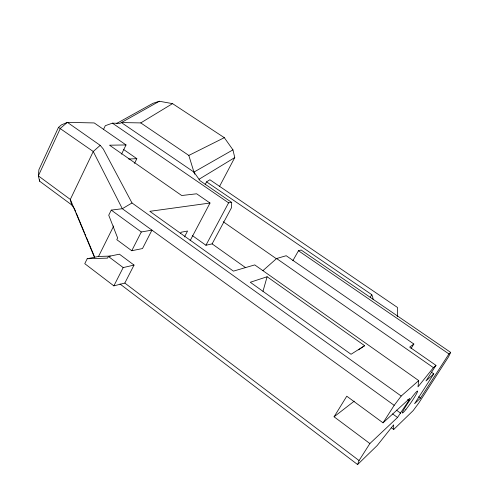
<?xml version="1.0" encoding="UTF-8"?>
<svg xmlns="http://www.w3.org/2000/svg" width="489" height="489" viewBox="0 0 489 489"><rect width="100%" height="100%" fill="white"/><g stroke="black" fill="none" stroke-linecap="round" stroke-linejoin="round"><path stroke-width="0.73" d="M397.325 316.597L397.502 307.483L209.897 179.75L206.572 181.865L205.172 184.542M194.726 174.182L193.944 172.091L121.388 122.568L140.759 122.91L188.827 155.429L193.944 172.091L200.105 180.777L231.688 202.397L231.535 207.642L212.11 243.883L205.936 245.258L192.244 235.509M190.111 240.722L210.007 203.027L149.811 211.321L233.436 271.126L254.738 264.904L418.718 380.601L417.991 386.854L433.401 367.649L435.986 365.369L409.672 347.104L413.853 344.024L286.193 255.723L276.591 258.528L262.917 270.649M262.978 291.328L267.104 276.75L364.623 345.68L358.523 349.879M119.976 283.975L357.593 464.55L359.054 460.552L369.873 443.541L397.526 417.472L408.835 400.528L409.77 398.352L383.046 422.838L346.768 396.206L334.073 416.799L369.873 443.541M121.535 154.145L126.034 144.946L94.224 122.941L67.384 122.36L61.37 124.921L58.497 127.372L38.912 169.665L38.344 175.863L39.64 181.205L71.638 204.86L74.475 208.785M292.844 260.692L298.479 250.765L301.12 250.007L450.656 352.386L448.578 356.762L418.786 403.022L413.187 410.583L393.712 429.483L391.261 427.686M103.466 129.53L105.3 125.691L112.409 123.161L120.037 123.332L159.347 101.254L172.544 103.631L224.31 137.666L232.947 149.866L234.757 157.574L219.592 186.303M87.207 258.736L84.768 263.669L113.87 285.876L124.823 283.058L134.035 265.087L119.42 254.188L108.369 256.456L107.531 258.125L87.207 258.736L98.533 256.45L110.422 256.083M111.26 210.111L108.735 215.221L117.641 237.978L116.792 239.665L131.755 250.735L142.507 248.553L151.945 230.136L141.303 231.975L111.26 210.111L122.317 208.711L132.006 202.972L401.2 396.047L418.718 380.601M134.499 163.393L136.834 158.68L123.748 149.591M98.533 256.45L113.735 225.93M113.87 285.876L123.179 267.581L134.035 265.087M131.755 250.735L141.303 231.975M180.465 233.553L181.162 232.226L187.568 231.028L184.475 236.927M205.936 245.258L228.595 202.837L231.688 202.397M370.21 297.275L371.774 294.678L206.572 181.865M411.047 348.492L413.853 344.024M383.046 422.838L394.183 405.338L401.2 396.047M435.986 365.369L425.974 380.955L433.786 373.871L431.31 372.141M433.786 373.871L414.58 403.718L420.497 398.095L448.939 353.944L450.656 352.386M357.593 464.55L377.215 445.497L393.645 424.849L393.712 429.483M132.006 202.972L103.277 148.998L100.202 145.349L93.252 151.511L70.318 199.433L71.638 204.86M334.073 416.799L354.244 401.151M364.623 345.68L351.041 354.274L250.289 282.263L267.104 276.75M140.759 122.91L172.544 103.631M199.029 179.261L234.757 157.574M193.944 172.091L232.947 149.866M116.413 123.601L152.965 103.313L159.347 101.254M188.827 155.429L224.31 137.666M128.644 159.011L136.834 158.68M126.034 144.946L109.536 145.202L181.7 195.521L196.651 193.791L210.007 203.027M58.497 127.372L93.252 151.511L122.317 208.711L394.183 405.338M112.409 123.161L228.595 202.837M298.479 250.765L448.939 353.944M276.591 258.528L433.401 367.649M223.228 221.743L276.352 258.712M100.202 145.349L67.384 122.36L60.391 128.32L38.344 175.863L70.318 199.433L94.646 257.789M212.11 243.883L245.509 267.593M418.633 396.768L420.497 398.095M407.594 399.641L408.835 400.528M396.396 410.118L400.693 413.236M392.612 413.896L397.526 417.472M108.369 256.456L123.179 267.581M124.823 283.058L359.054 460.552M74.768 209.481L75.648 211.584M76.229 212.984L84.414 232.575M84.994 233.974L85.875 236.077M86.455 237.477L94.64 257.073M39.627 179.787L39.64 181.205M371.774 294.678A61.211 18.362 30.2 0 1 373.083 299.341M405.882 409.513A13.337 1.149 -55.4 0 0 417.594 391.31A13.337 1.149 -55.4 0 0 406.432 405.265A13.337 1.149 -55.4 0 0 405.882 409.513"/></g></svg>
